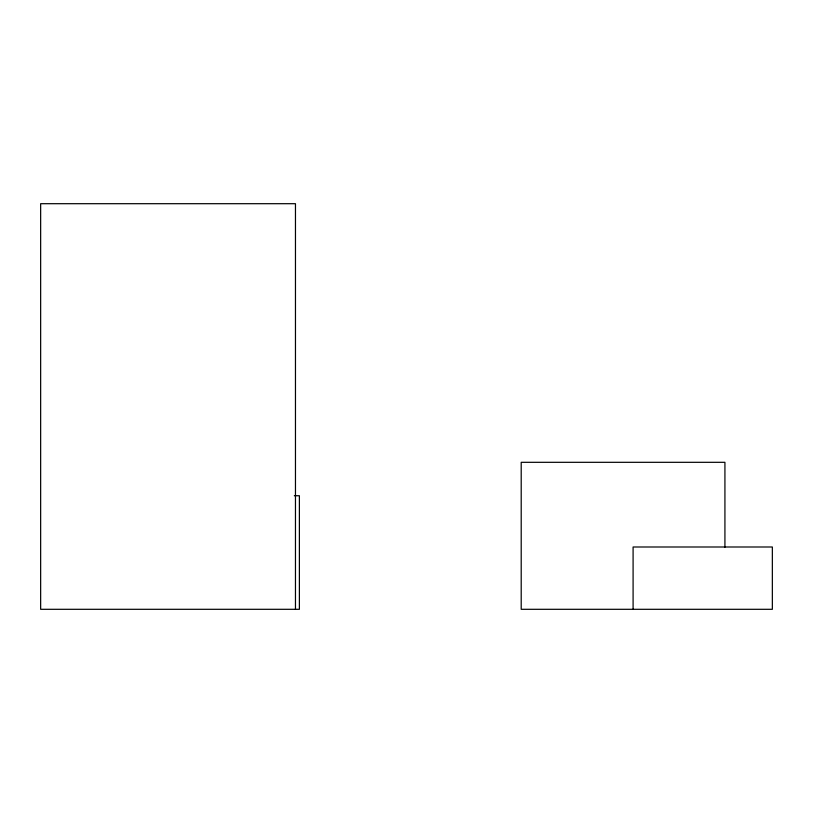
<?xml version="1.0" encoding="UTF-8"?>
<svg xmlns="http://www.w3.org/2000/svg" width="813" height="813" viewBox="0 0 813 813"><rect width="100%" height="100%" fill="white"/><g stroke="black" fill="none" stroke-linecap="round" stroke-linejoin="round"><path stroke-width="1.22" d="M294.316 495.737L299.387 495.737L299.387 609.303L40.65 609.303L40.65 203.697L295.465 203.697L295.465 609.303M724.922 547.21L724.922 462.312L521.204 462.312L521.204 609.303L772.35 609.303L772.35 546.997L633.093 546.997L633.093 609.303"/></g></svg>
